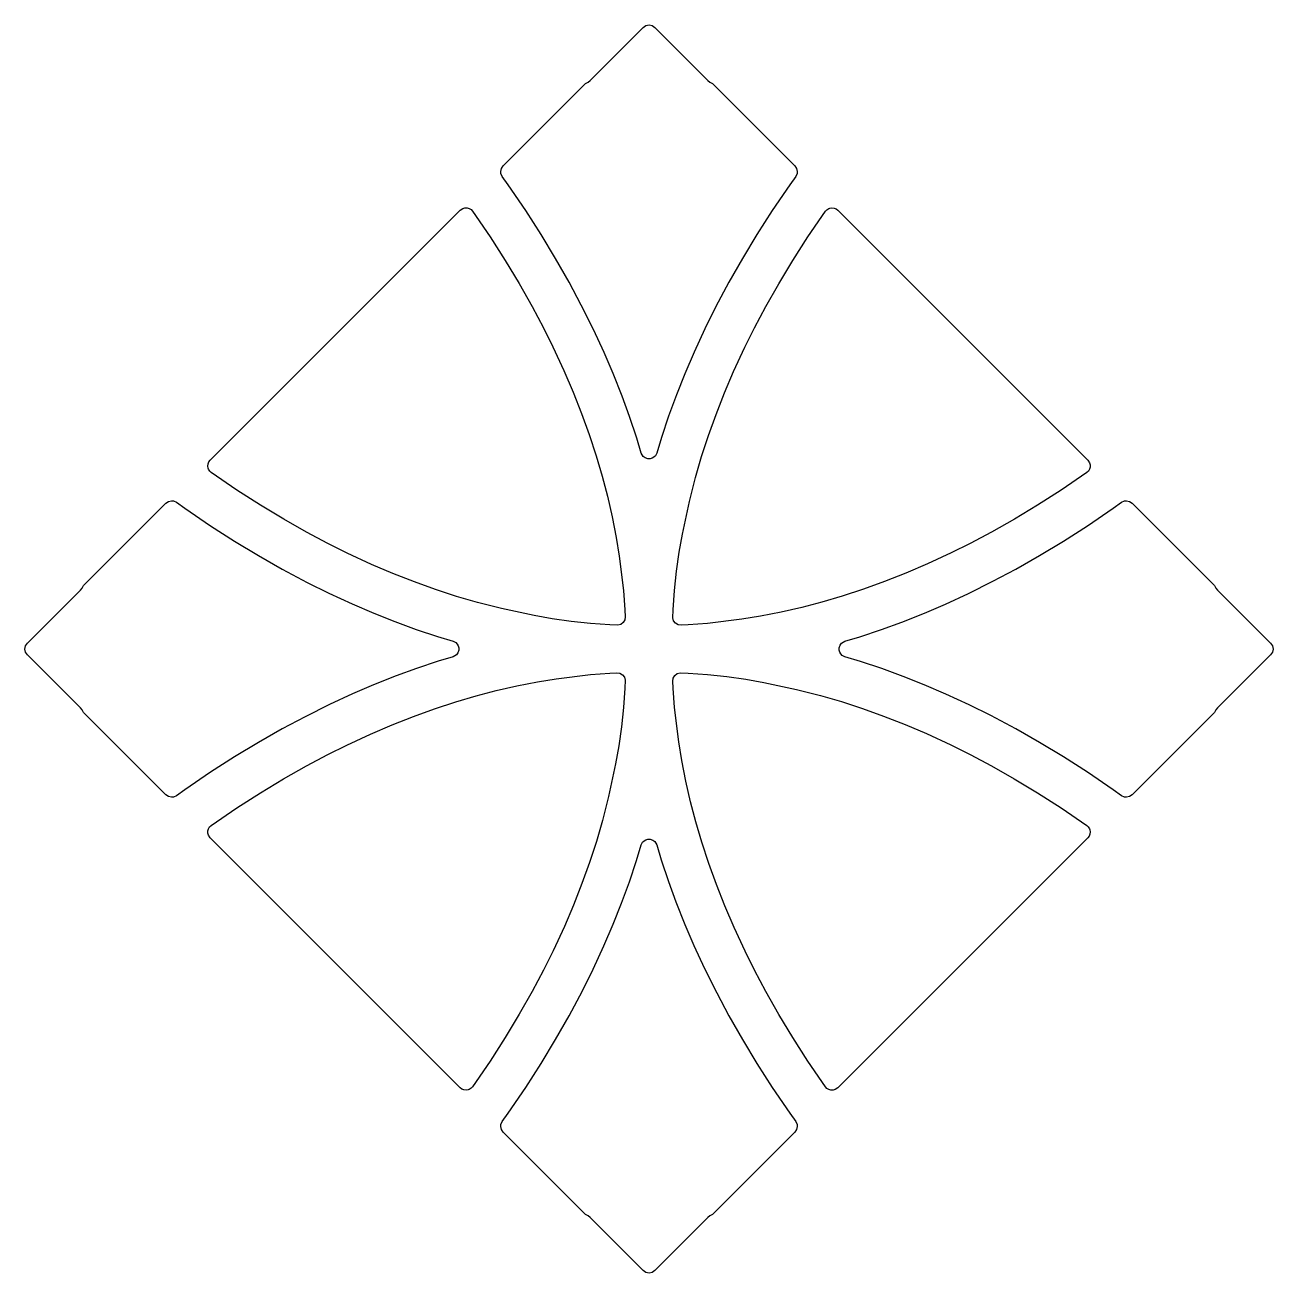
# Model space of a CAD drawing. Header units: millimetres. Extents: x 6.6 to 75.4, y 6.6 to 75.4.
import ezdxf

# ---------------------------------------------------------------- set-up
doc = ezdxf.new("R2010")
doc.units = ezdxf.units.MM

msp = doc.modelspace()

# ---------------------------------------------------------------- linework, layer by layer
at = {"layer": 'CUT'}
for points in [[(41.430971, 51.799776), (41.351168, 51.64786), (41.268548, 51.568166), (41.168453, 51.511969), (41.057396, 51.482925), (40.942604, 51.482925), (40.7797, 51.536862), (40.68759, 51.605367), (40.615809, 51.694948), (40.569028, 51.799775), (40.322132, 52.623522), (39.92917, 53.805649), (39.522869, 54.926432), (39.020923, 56.189835), (38.529058, 57.336292), (37.943632, 58.600665), (37.266186, 59.957731), (36.601204, 61.208284), (35.853694, 62.524758), (35.056017, 63.844889), (34.205426, 65.172181), (33.244865, 66.58625), (32.915194, 67.046659), (32.843634, 67.202689), (32.831009, 67.316823), (32.866739, 67.484721), (32.96274, 67.627024), (37.430407, 72.094691), (37.50887, 72.157317), (37.651336, 72.242949), (37.749995, 72.32718), (40.681802, 75.258987), (40.827792, 75.356535), (41, 75.390789), (41.172208, 75.356535), (41.318198, 75.258987), (44.250005, 72.32718), (44.348665, 72.242949), (44.49113, 72.157317), (44.569593, 72.094691), (49.03726, 67.627023), (49.133261, 67.484721), (49.168991, 67.316823), (49.156366, 67.202689), (49.084806, 67.046659), (48.755135, 66.58625), (47.794597, 65.172218), (46.943983, 63.844889), (46.147854, 62.52736), (45.399809, 61.210141), (44.669759, 59.833879), (44.07931, 58.646214), (43.481985, 57.361005), (42.970985, 56.170212), (42.511122, 55.012374), (42.078445, 53.827564), (41.688107, 52.654581)], [(39.691585, 42.778032), (39.666214, 42.609274), (39.579831, 42.462099), (39.444858, 42.357672), (39.280707, 42.311011), (38.846757, 42.325468), (37.775465, 42.408405), (36.711528, 42.523535), (35.669948, 42.66863), (34.667393, 42.839807), (32.869419, 43.22537), (31.540548, 43.56544), (30.396738, 43.900041), (29.242296, 44.275929), (28.076828, 44.694141), (26.885913, 45.161747), (25.705454, 45.665395), (24.375002, 46.281191), (23.303531, 46.814115), (22.126483, 47.440711), (20.8729, 48.152396), (19.585421, 48.930065), (18.293089, 49.758273), (16.879496, 50.721939), (16.789436, 50.803188), (16.724348, 50.905539), (16.702727, 50.962349), (16.683298, 51.082077), (16.696551, 51.202644), (16.715225, 51.260491), (16.741525, 51.315292), (16.814951, 51.411837), (30.589165, 65.186051), (30.738287, 65.284882), (30.854222, 65.314704), (30.973919, 65.312903), (31.088905, 65.279608), (31.191044, 65.217173), (31.273108, 65.130018), (32.241727, 63.706911), (33.076249, 62.404434), (33.841483, 61.137549), (34.559289, 59.873517), (35.185885, 58.696469), (35.705131, 57.652924), (36.312875, 56.344747), (36.822588, 55.153702), (37.285914, 53.977753), (37.704771, 52.815768), (38.084967, 51.653472), (38.416106, 50.528141), (38.705309, 49.426822), (38.968618, 48.280177), (39.190972, 47.15336), (39.35994, 46.124071), (39.591594, 44.22454), (39.674767, 43.150196)], [(42.778032, 42.308415), (42.609274, 42.333786), (42.462099, 42.420169), (42.357672, 42.555142), (42.311011, 42.719293), (42.325468, 43.153243), (42.408405, 44.224535), (42.523535, 45.288472), (42.66863, 46.330052), (42.839807, 47.332607), (43.22537, 49.130581), (43.56544, 50.459452), (43.900041, 51.603262), (44.275929, 52.757704), (44.694141, 53.923172), (45.161747, 55.114087), (45.665395, 56.294546), (46.281191, 57.624998), (46.814115, 58.696469), (47.440711, 59.873517), (48.152396, 61.1271), (48.930065, 62.414579), (49.758273, 63.706911), (50.721939, 65.120504), (50.803188, 65.210564), (50.905539, 65.275652), (50.962349, 65.297273), (51.082077, 65.316702), (51.202644, 65.303449), (51.260491, 65.284775), (51.315292, 65.258475), (51.411837, 65.185049), (65.186051, 51.410835), (65.284882, 51.261713), (65.314704, 51.145778), (65.312903, 51.026081), (65.279608, 50.911095), (65.217173, 50.808956), (65.130018, 50.726892), (63.706911, 49.758273), (62.404434, 48.923751), (61.137549, 48.158517), (59.873517, 47.440711), (58.696469, 46.814115), (57.652924, 46.294869), (56.344747, 45.687125), (55.153702, 45.177412), (53.977753, 44.714086), (52.815768, 44.295229), (51.653472, 43.915033), (50.528141, 43.583894), (49.426822, 43.294691), (48.280177, 43.031382), (47.15336, 42.809028), (46.124071, 42.64006), (44.22454, 42.408406), (43.150196, 42.325233)], [(30.200224, 41.430971), (30.35214, 41.351168), (30.431834, 41.268548), (30.488031, 41.168453), (30.517075, 41.057396), (30.517075, 40.942604), (30.463138, 40.7797), (30.394633, 40.68759), (30.305052, 40.615809), (30.200225, 40.569028), (29.376478, 40.322132), (28.194351, 39.92917), (27.073568, 39.522869), (25.810165, 39.020923), (24.663708, 38.529058), (23.399335, 37.943632), (22.042269, 37.266186), (20.791716, 36.601204), (19.475242, 35.853694), (18.155111, 35.056017), (16.827819, 34.205426), (15.41375, 33.244865), (14.953341, 32.915194), (14.797311, 32.843634), (14.683177, 32.831009), (14.515279, 32.866739), (14.372976, 32.96274), (9.905309, 37.430407), (9.842683, 37.50887), (9.757051, 37.651336), (9.67282, 37.749995), (6.741013, 40.681802), (6.643465, 40.827792), (6.609211, 41), (6.643465, 41.172208), (6.741013, 41.318198), (9.67282, 44.250005), (9.757051, 44.348665), (9.842683, 44.49113), (9.905309, 44.569593), (14.372977, 49.03726), (14.515279, 49.133261), (14.683177, 49.168991), (14.797311, 49.156366), (14.953341, 49.084806), (15.41375, 48.755135), (16.827782, 47.794597), (18.155111, 46.943983), (19.47264, 46.147854), (20.789859, 45.399809), (22.166121, 44.669759), (23.353786, 44.07931), (24.638995, 43.481985), (25.829788, 42.970985), (26.987626, 42.511122), (28.172436, 42.078445), (29.345419, 41.688107)], [(51.799776, 40.569029), (51.64786, 40.648832), (51.568166, 40.731452), (51.511969, 40.831547), (51.482925, 40.942604), (51.482925, 41.057396), (51.536862, 41.2203), (51.605367, 41.31241), (51.694948, 41.384191), (51.799775, 41.430972), (52.623522, 41.677868), (53.805649, 42.07083), (54.926432, 42.477131), (56.189835, 42.979077), (57.336292, 43.470942), (58.600665, 44.056368), (59.957731, 44.733814), (61.208284, 45.398796), (62.524758, 46.146306), (63.844889, 46.943983), (65.172181, 47.794574), (66.58625, 48.755135), (67.046659, 49.084806), (67.202689, 49.156366), (67.316823, 49.168991), (67.484721, 49.133261), (67.627024, 49.03726), (72.094691, 44.569593), (72.157317, 44.49113), (72.242949, 44.348664), (72.32718, 44.250005), (75.258987, 41.318198), (75.356535, 41.172208), (75.390789, 41), (75.356535, 40.827792), (75.258987, 40.681802), (72.32718, 37.749995), (72.242949, 37.651335), (72.157317, 37.50887), (72.094691, 37.430407), (67.627023, 32.96274), (67.484721, 32.866739), (67.316823, 32.831009), (67.202689, 32.843634), (67.046659, 32.915194), (66.58625, 33.244865), (65.172218, 34.205403), (63.844889, 35.056017), (62.52736, 35.852146), (61.210141, 36.600191), (59.833879, 37.330241), (58.646214, 37.92069), (57.361005, 38.518015), (56.170212, 39.029015), (55.012374, 39.488878), (53.827564, 39.921555), (52.654581, 40.311893)], [(39.221968, 39.691585), (39.390726, 39.666214), (39.537901, 39.579831), (39.642328, 39.444858), (39.688989, 39.280707), (39.674532, 38.846757), (39.591595, 37.775465), (39.476465, 36.711528), (39.33137, 35.669948), (39.160193, 34.667393), (38.77463, 32.869419), (38.43456, 31.540548), (38.099959, 30.396738), (37.724071, 29.242296), (37.305859, 28.076828), (36.838253, 26.885913), (36.334605, 25.705454), (35.718809, 24.375002), (35.185885, 23.303531), (34.559289, 22.126483), (33.847604, 20.8729), (33.069935, 19.585421), (32.241727, 18.293089), (31.278061, 16.879496), (31.196812, 16.789436), (31.094461, 16.724348), (31.037651, 16.702727), (30.917923, 16.683298), (30.797356, 16.696551), (30.739509, 16.715225), (30.684708, 16.741525), (30.588163, 16.814951), (16.813949, 30.589165), (16.715118, 30.738287), (16.685296, 30.854222), (16.687097, 30.973919), (16.720392, 31.088905), (16.782827, 31.191044), (16.869982, 31.273108), (18.293089, 32.241727), (19.595566, 33.076249), (20.862451, 33.841483), (22.126483, 34.559289), (23.303531, 35.185885), (24.347076, 35.705131), (25.655253, 36.312875), (26.846298, 36.822588), (28.022247, 37.285914), (29.184232, 37.704771), (30.346528, 38.084967), (31.471859, 38.416106), (32.573178, 38.705309), (33.719823, 38.968618), (34.84664, 39.190972), (35.875929, 39.35994), (37.77546, 39.591594), (38.849804, 39.674767)], [(42.308415, 39.221968), (42.333786, 39.390726), (42.420169, 39.537901), (42.555142, 39.642328), (42.719293, 39.688989), (43.153243, 39.674532), (44.224535, 39.591595), (45.288472, 39.476465), (46.330052, 39.33137), (47.332607, 39.160193), (49.130581, 38.77463), (50.459452, 38.43456), (51.603262, 38.099959), (52.757704, 37.724071), (53.923172, 37.305859), (55.114087, 36.838253), (56.294546, 36.334605), (57.624998, 35.718809), (58.696469, 35.185885), (59.873517, 34.559289), (61.1271, 33.847604), (62.414579, 33.069935), (63.706911, 32.241727), (65.120504, 31.278061), (65.210564, 31.196812), (65.275652, 31.094461), (65.297273, 31.037651), (65.316702, 30.917923), (65.303449, 30.797356), (65.284775, 30.739509), (65.258475, 30.684708), (65.185049, 30.588163), (51.410835, 16.813949), (51.261713, 16.715118), (51.145778, 16.685296), (51.026081, 16.687097), (50.911095, 16.720392), (50.808956, 16.782827), (50.726892, 16.869982), (49.758273, 18.293089), (48.923751, 19.595566), (48.158517, 20.862451), (47.440711, 22.126483), (46.814115, 23.303531), (46.294869, 24.347076), (45.687125, 25.655253), (45.177412, 26.846298), (44.714086, 28.022247), (44.295229, 29.184232), (43.915033, 30.346528), (43.583894, 31.471859), (43.294691, 32.573178), (43.031382, 33.719823), (42.809028, 34.84664), (42.64006, 35.875929), (42.408406, 37.77546), (42.325233, 38.849804)], [(40.569029, 30.200224), (40.648832, 30.35214), (40.731452, 30.431834), (40.831547, 30.488031), (40.942604, 30.517075), (41.057396, 30.517075), (41.2203, 30.463138), (41.31241, 30.394633), (41.384191, 30.305052), (41.430972, 30.200225), (41.677868, 29.376478), (42.07083, 28.194351), (42.477131, 27.073568), (42.979077, 25.810165), (43.470942, 24.663708), (44.056368, 23.399335), (44.733814, 22.042269), (45.398796, 20.791716), (46.146306, 19.475242), (46.943983, 18.155111), (47.794574, 16.827819), (48.755135, 15.41375), (49.084806, 14.953341), (49.156366, 14.797311), (49.168991, 14.683177), (49.133261, 14.515279), (49.03726, 14.372976), (44.569593, 9.905309), (44.49113, 9.842683), (44.348664, 9.757051), (44.250005, 9.67282), (41.318198, 6.741013), (41.172208, 6.643465), (41, 6.609211), (40.827792, 6.643465), (40.681802, 6.741013), (37.749995, 9.67282), (37.651335, 9.757051), (37.50887, 9.842683), (37.430407, 9.905309), (32.96274, 14.372977), (32.866739, 14.515279), (32.831009, 14.683177), (32.843634, 14.797311), (32.915194, 14.953341), (33.244865, 15.41375), (34.205403, 16.827782), (35.056017, 18.155111), (35.852146, 19.47264), (36.600191, 20.789859), (37.330241, 22.166121), (37.92069, 23.353786), (38.518015, 24.638995), (39.029015, 25.829788), (39.488878, 26.987626), (39.921555, 28.172436), (40.311893, 29.345419)]]:
    msp.add_lwpolyline(points, close=True, dxfattribs=at)

doc.saveas('drawing.dxf')
